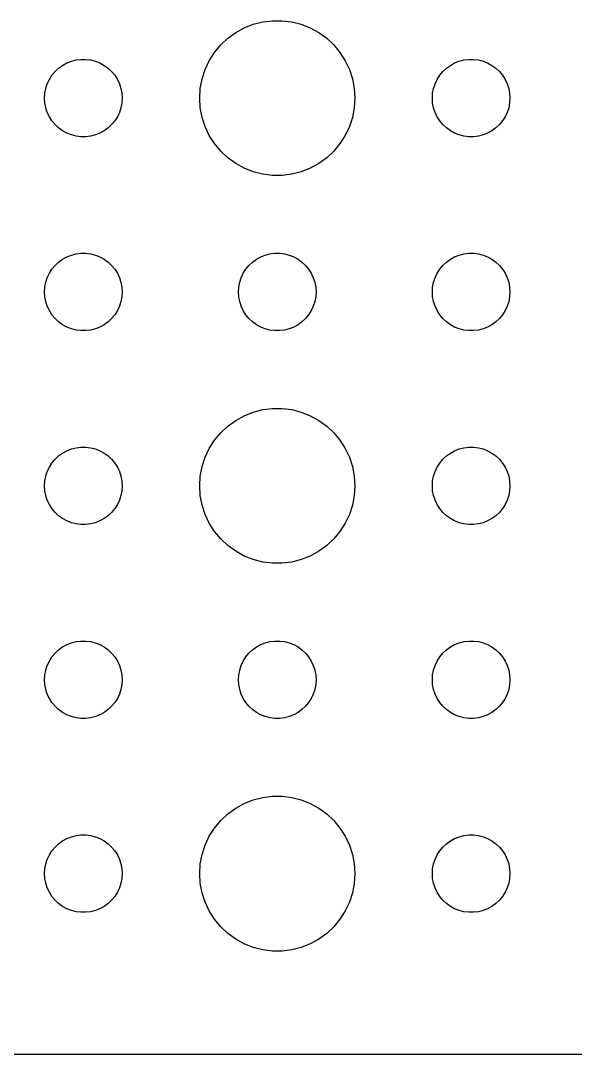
# Model space of a CAD drawing. Header units: metres. Extents: x -90 to 90, y -89 to 89.
# Drawn here: x 42.58 to 64.03, y -89.49 to -49.51 of the extents above; entities that cross this region are included whole.
import ezdxf

# ---------------------------------------------------------------- set-up
doc = ezdxf.new("R2010")
doc.units = ezdxf.units.M

msp = doc.modelspace()

# ---------------------------------------------------------------- linework, layer by layer
for p, q in [((51.5729, -49.6468), (51.9379, -49.5531)), ((51.9379, -49.5531), (52.3116, -49.5059)), ((52.3116, -49.5059), (52.6884, -49.5059)), ((52.6884, -49.5059), (53.0621, -49.5531)), ((53.0621, -49.5531), (53.427, -49.6468)), ((50.5877, -50.1885), (50.8925, -49.967)), ((50.8925, -49.967), (51.2227, -49.7855)), ((51.2227, -49.7855), (51.5729, -49.6468)), ((53.427, -49.6468), (53.7773, -49.7855)), ((53.7773, -49.7855), (54.1075, -49.967)), ((54.1075, -49.967), (54.4123, -50.1885)), ((50.3131, -50.4464), (50.5877, -50.1885)), ((54.4123, -50.1885), (54.6869, -50.4464)), ((49.8711, -51.0547), (50.0729, -50.7366)), ((50.0729, -50.7366), (50.3131, -50.4464)), ((54.6869, -50.4464), (54.927, -50.7366)), ((54.927, -50.7366), (55.1289, -51.0547)), ((44.1963, -51.2335), (44.3613, -51.1428)), ((44.3613, -51.1428), (44.5365, -51.0734)), ((44.5365, -51.0734), (44.7189, -51.0266)), ((44.7189, -51.0266), (44.9058, -51.003)), ((44.9058, -51.003), (45.0942, -51.003)), ((45.0942, -51.003), (45.2811, -51.0266)), ((45.2811, -51.0266), (45.4635, -51.0734)), ((45.4635, -51.0734), (45.6387, -51.1428)), ((45.6387, -51.1428), (45.8037, -51.2335)), ((49.7107, -51.3956), (49.8711, -51.0547)), ((55.1289, -51.0547), (55.2893, -51.3956)), ((59.1963, -51.2335), (59.3613, -51.1428)), ((59.3613, -51.1428), (59.5365, -51.0734)), ((59.5365, -51.0734), (59.7189, -51.0266)), ((59.7189, -51.0266), (59.9058, -51.003)), ((59.9058, -51.003), (60.0942, -51.003)), ((60.0942, -51.003), (60.2811, -51.0266)), ((60.2811, -51.0266), (60.4635, -51.0734)), ((60.4635, -51.0734), (60.6387, -51.1428)), ((60.6387, -51.1428), (60.8037, -51.2335)), ((43.7865, -51.6183), (43.9065, -51.4732)), ((43.9065, -51.4732), (44.0439, -51.3442)), ((44.0439, -51.3442), (44.1963, -51.2335)), ((45.8037, -51.2335), (45.9561, -51.3442)), ((45.9561, -51.3442), (46.0934, -51.4732)), ((46.0934, -51.4732), (46.2135, -51.6183)), ((49.5942, -51.7539), (49.7107, -51.3956)), ((55.2893, -51.3956), (55.4057, -51.7539)), ((58.7865, -51.6183), (58.9065, -51.4732)), ((58.9065, -51.4732), (59.0439, -51.3442)), ((59.0439, -51.3442), (59.1963, -51.2335)), ((60.8037, -51.2335), (60.9561, -51.3442)), ((60.9561, -51.3442), (61.0934, -51.4732)), ((61.0934, -51.4732), (61.2135, -51.6183)), ((43.5471, -52.127), (43.6053, -51.9478)), ((43.6053, -51.9478), (43.6855, -51.7774)), ((43.6855, -51.7774), (43.7865, -51.6183)), ((46.2135, -51.6183), (46.3145, -51.7774)), ((46.3145, -51.7774), (46.3947, -51.9478)), ((46.3947, -51.9478), (46.4529, -52.127)), ((49.5237, -52.124), (49.5942, -51.7539)), ((55.4057, -51.7539), (55.4763, -52.124)), ((58.5471, -52.127), (58.6053, -51.9478)), ((58.6053, -51.9478), (58.6855, -51.7774)), ((58.6855, -51.7774), (58.7865, -51.6183)), ((61.2135, -51.6183), (61.3145, -51.7774)), ((61.3145, -51.7774), (61.3947, -51.9478)), ((61.3947, -51.9478), (61.4529, -52.127)), ((43.5, -52.5), (43.5118, -52.312)), ((43.5118, -52.312), (43.5471, -52.127)), ((46.4529, -52.127), (46.4882, -52.312)), ((46.4882, -52.312), (46.5, -52.5)), ((49.5, -52.5), (49.5237, -52.124)), ((55.4763, -52.124), (55.5, -52.5)), ((58.5, -52.5), (58.5118, -52.312)), ((58.5118, -52.312), (58.5471, -52.127)), ((61.4529, -52.127), (61.4882, -52.312)), ((61.4882, -52.312), (61.5, -52.5)), ((43.5118, -52.688), (43.5, -52.5)), ((43.5471, -52.873), (43.5118, -52.688)), ((46.4882, -52.688), (46.4529, -52.873)), ((46.5, -52.5), (46.4882, -52.688)), ((49.5237, -52.876), (49.5, -52.5)), ((55.5, -52.5), (55.4763, -52.876)), ((58.5118, -52.688), (58.5, -52.5)), ((58.5471, -52.873), (58.5118, -52.688)), ((61.4882, -52.688), (61.4529, -52.873)), ((61.5, -52.5), (61.4882, -52.688)), ((43.6053, -53.0522), (43.5471, -52.873)), ((43.6855, -53.2226), (43.6053, -53.0522)), ((46.3947, -53.0522), (46.3145, -53.2226)), ((46.4529, -52.873), (46.3947, -53.0522)), ((49.5942, -53.2461), (49.5237, -52.876)), ((55.4763, -52.876), (55.4057, -53.2461)), ((58.6053, -53.0522), (58.5471, -52.873)), ((58.6855, -53.2226), (58.6053, -53.0522)), ((61.3947, -53.0522), (61.3145, -53.2226)), ((61.4529, -52.873), (61.3947, -53.0522)), ((43.7865, -53.3817), (43.6855, -53.2226)), ((43.9065, -53.5268), (43.7865, -53.3817)), ((44.0439, -53.6558), (43.9065, -53.5268)), ((46.0934, -53.5268), (45.9561, -53.6558)), ((46.2135, -53.3817), (46.0934, -53.5268)), ((46.3145, -53.2226), (46.2135, -53.3817)), ((49.7107, -53.6044), (49.5942, -53.2461)), ((55.4057, -53.2461), (55.2893, -53.6044)), ((58.7865, -53.3817), (58.6855, -53.2226)), ((58.9065, -53.5268), (58.7865, -53.3817)), ((59.0439, -53.6558), (58.9065, -53.5268)), ((61.0934, -53.5268), (60.9561, -53.6558)), ((61.2135, -53.3817), (61.0934, -53.5268)), ((61.3145, -53.2226), (61.2135, -53.3817)), ((44.1963, -53.7665), (44.0439, -53.6558)), ((44.3613, -53.8572), (44.1963, -53.7665)), ((44.5365, -53.9266), (44.3613, -53.8572)), ((44.7189, -53.9734), (44.5365, -53.9266)), ((44.9058, -53.997), (44.7189, -53.9734)), ((45.2811, -53.9734), (45.0942, -53.997)), ((45.4635, -53.9266), (45.2811, -53.9734)), ((45.6387, -53.8572), (45.4635, -53.9266)), ((45.8037, -53.7665), (45.6387, -53.8572)), ((45.9561, -53.6558), (45.8037, -53.7665)), ((49.8711, -53.9453), (49.7107, -53.6044)), ((50.0729, -54.2634), (49.8711, -53.9453)), ((55.1289, -53.9453), (54.927, -54.2634)), ((55.2893, -53.6044), (55.1289, -53.9453)), ((59.1963, -53.7665), (59.0439, -53.6558)), ((59.3613, -53.8572), (59.1963, -53.7665)), ((59.5365, -53.9266), (59.3613, -53.8572)), ((59.7189, -53.9734), (59.5365, -53.9266)), ((59.9058, -53.997), (59.7189, -53.9734)), ((60.2811, -53.9734), (60.0942, -53.997)), ((60.4635, -53.9266), (60.2811, -53.9734)), ((60.6387, -53.8572), (60.4635, -53.9266)), ((60.8037, -53.7665), (60.6387, -53.8572)), ((60.9561, -53.6558), (60.8037, -53.7665)), ((45.0942, -53.997), (44.9058, -53.997)), ((50.3131, -54.5536), (50.0729, -54.2634)), ((54.927, -54.2634), (54.6869, -54.5536)), ((60.0942, -53.997), (59.9058, -53.997)), ((50.5877, -54.8115), (50.3131, -54.5536)), ((54.6869, -54.5536), (54.4123, -54.8115)), ((50.8925, -55.033), (50.5877, -54.8115)), ((51.2227, -55.2145), (50.8925, -55.033)), ((54.1075, -55.033), (53.7773, -55.2145)), ((54.4123, -54.8115), (54.1075, -55.033)), ((51.5729, -55.3532), (51.2227, -55.2145)), ((51.9379, -55.4469), (51.5729, -55.3532)), ((52.3116, -55.4941), (51.9379, -55.4469)), ((52.6884, -55.4941), (52.3116, -55.4941)), ((53.0621, -55.4469), (52.6884, -55.4941)), ((53.427, -55.3532), (53.0621, -55.4469)), ((53.7773, -55.2145), (53.427, -55.3532)), ((44.0439, -58.8442), (44.1963, -58.7335)), ((44.1963, -58.7335), (44.3613, -58.6428)), ((44.3613, -58.6428), (44.5365, -58.5734)), ((44.5365, -58.5734), (44.7189, -58.5266)), ((44.7189, -58.5266), (44.9058, -58.503)), ((44.9058, -58.503), (45.0942, -58.503)), ((45.0942, -58.503), (45.2811, -58.5266)), ((45.2811, -58.5266), (45.4635, -58.5734)), ((45.4635, -58.5734), (45.6387, -58.6428)), ((45.6387, -58.6428), (45.8037, -58.7335)), ((45.8037, -58.7335), (45.9561, -58.8442)), ((51.5439, -58.8442), (51.6963, -58.7335)), ((51.6963, -58.7335), (51.8613, -58.6428)), ((51.8613, -58.6428), (52.0365, -58.5734)), ((52.0365, -58.5734), (52.2189, -58.5266)), ((52.2189, -58.5266), (52.4058, -58.503)), ((52.4058, -58.503), (52.5942, -58.503)), ((52.5942, -58.503), (52.7811, -58.5266)), ((52.7811, -58.5266), (52.9635, -58.5734)), ((52.9635, -58.5734), (53.1387, -58.6428)), ((53.1387, -58.6428), (53.3037, -58.7335)), ((53.3037, -58.7335), (53.4561, -58.8442)), ((59.0439, -58.8442), (59.1963, -58.7335)), ((59.1963, -58.7335), (59.3613, -58.6428)), ((59.3613, -58.6428), (59.5365, -58.5734)), ((59.5365, -58.5734), (59.7189, -58.5266)), ((59.7189, -58.5266), (59.9058, -58.503)), ((59.9058, -58.503), (60.0942, -58.503)), ((60.0942, -58.503), (60.2811, -58.5266)), ((60.2811, -58.5266), (60.4635, -58.5734)), ((60.4635, -58.5734), (60.6387, -58.6428)), ((60.6387, -58.6428), (60.8037, -58.7335)), ((60.8037, -58.7335), (60.9561, -58.8442)), ((43.6855, -59.2774), (43.7865, -59.1183)), ((43.7865, -59.1183), (43.9065, -58.9732)), ((43.9065, -58.9732), (44.0439, -58.8442)), ((45.9561, -58.8442), (46.0934, -58.9732)), ((46.0934, -58.9732), (46.2135, -59.1183)), ((46.2135, -59.1183), (46.3145, -59.2774)), ((51.1855, -59.2774), (51.2865, -59.1183)), ((51.2865, -59.1183), (51.4065, -58.9732)), ((51.4065, -58.9732), (51.5439, -58.8442)), ((53.4561, -58.8442), (53.5934, -58.9732)), ((53.5934, -58.9732), (53.7135, -59.1183)), ((53.7135, -59.1183), (53.8145, -59.2774)), ((58.6855, -59.2774), (58.7865, -59.1183)), ((58.7865, -59.1183), (58.9065, -58.9732)), ((58.9065, -58.9732), (59.0439, -58.8442)), ((60.9561, -58.8442), (61.0934, -58.9732)), ((61.0934, -58.9732), (61.2135, -59.1183)), ((61.2135, -59.1183), (61.3145, -59.2774)), ((43.5471, -59.627), (43.6053, -59.4478)), ((43.6053, -59.4478), (43.6855, -59.2774)), ((46.3145, -59.2774), (46.3947, -59.4478)), ((46.3947, -59.4478), (46.4529, -59.627)), ((51.0471, -59.627), (51.1053, -59.4478)), ((51.1053, -59.4478), (51.1855, -59.2774)), ((53.8145, -59.2774), (53.8947, -59.4478)), ((53.8947, -59.4478), (53.9529, -59.627)), ((58.5471, -59.627), (58.6053, -59.4478)), ((58.6053, -59.4478), (58.6855, -59.2774)), ((61.3145, -59.2774), (61.3947, -59.4478)), ((61.3947, -59.4478), (61.4529, -59.627)), ((43.5, -60), (43.5118, -59.812)), ((43.5118, -59.812), (43.5471, -59.627)), ((46.4529, -59.627), (46.4882, -59.812)), ((46.4882, -59.812), (46.5, -60)), ((51, -60), (51.0118, -59.812)), ((51.0118, -59.812), (51.0471, -59.627)), ((53.9529, -59.627), (53.9882, -59.812)), ((53.9882, -59.812), (54, -60)), ((58.5, -60), (58.5118, -59.812)), ((58.5118, -59.812), (58.5471, -59.627)), ((61.4529, -59.627), (61.4882, -59.812)), ((61.4882, -59.812), (61.5, -60)), ((43.5118, -60.188), (43.5, -60)), ((43.5471, -60.373), (43.5118, -60.188)), ((43.6053, -60.5522), (43.5471, -60.373)), ((46.4529, -60.373), (46.3947, -60.5522)), ((46.4882, -60.188), (46.4529, -60.373)), ((46.5, -60), (46.4882, -60.188)), ((51.0118, -60.188), (51, -60)), ((51.0471, -60.373), (51.0118, -60.188)), ((51.1053, -60.5522), (51.0471, -60.373)), ((53.9529, -60.373), (53.8947, -60.5522)), ((53.9882, -60.188), (53.9529, -60.373)), ((54, -60), (53.9882, -60.188)), ((58.5118, -60.188), (58.5, -60)), ((58.5471, -60.373), (58.5118, -60.188)), ((58.6053, -60.5522), (58.5471, -60.373)), ((61.4529, -60.373), (61.3947, -60.5522)), ((61.4882, -60.188), (61.4529, -60.373)), ((61.5, -60), (61.4882, -60.188)), ((43.6855, -60.7226), (43.6053, -60.5522)), ((43.7865, -60.8817), (43.6855, -60.7226)), ((46.3145, -60.7226), (46.2135, -60.8817)), ((46.3947, -60.5522), (46.3145, -60.7226)), ((51.1855, -60.7226), (51.1053, -60.5522)), ((51.2865, -60.8817), (51.1855, -60.7226)), ((53.8145, -60.7226), (53.7135, -60.8817)), ((53.8947, -60.5522), (53.8145, -60.7226)), ((58.6855, -60.7226), (58.6053, -60.5522)), ((58.7865, -60.8817), (58.6855, -60.7226)), ((61.3145, -60.7226), (61.2135, -60.8817)), ((61.3947, -60.5522), (61.3145, -60.7226)), ((43.9065, -61.0268), (43.7865, -60.8817)), ((44.0439, -61.1558), (43.9065, -61.0268)), ((44.1963, -61.2665), (44.0439, -61.1558)), ((45.9561, -61.1558), (45.8037, -61.2665)), ((46.0934, -61.0268), (45.9561, -61.1558)), ((46.2135, -60.8817), (46.0934, -61.0268)), ((51.4065, -61.0268), (51.2865, -60.8817)), ((51.5439, -61.1558), (51.4065, -61.0268)), ((51.6963, -61.2665), (51.5439, -61.1558)), ((53.4561, -61.1558), (53.3037, -61.2665)), ((53.5934, -61.0268), (53.4561, -61.1558)), ((53.7135, -60.8817), (53.5934, -61.0268)), ((58.9065, -61.0268), (58.7865, -60.8817)), ((59.0439, -61.1558), (58.9065, -61.0268)), ((59.1963, -61.2665), (59.0439, -61.1558)), ((60.9561, -61.1558), (60.8037, -61.2665)), ((61.0934, -61.0268), (60.9561, -61.1558)), ((61.2135, -60.8817), (61.0934, -61.0268)), ((44.3613, -61.3572), (44.1963, -61.2665)), ((44.5365, -61.4266), (44.3613, -61.3572)), ((44.7189, -61.4734), (44.5365, -61.4266)), ((44.9058, -61.497), (44.7189, -61.4734)), ((45.0942, -61.497), (44.9058, -61.497)), ((45.2811, -61.4734), (45.0942, -61.497)), ((45.4635, -61.4266), (45.2811, -61.4734)), ((45.6387, -61.3572), (45.4635, -61.4266)), ((45.8037, -61.2665), (45.6387, -61.3572)), ((51.8613, -61.3572), (51.6963, -61.2665)), ((52.0365, -61.4266), (51.8613, -61.3572)), ((52.2189, -61.4734), (52.0365, -61.4266)), ((52.4058, -61.497), (52.2189, -61.4734)), ((52.5942, -61.497), (52.4058, -61.497)), ((52.7811, -61.4734), (52.5942, -61.497)), ((52.9635, -61.4266), (52.7811, -61.4734)), ((53.1387, -61.3572), (52.9635, -61.4266)), ((53.3037, -61.2665), (53.1387, -61.3572)), ((59.3613, -61.3572), (59.1963, -61.2665)), ((59.5365, -61.4266), (59.3613, -61.3572)), ((59.7189, -61.4734), (59.5365, -61.4266)), ((59.9058, -61.497), (59.7189, -61.4734)), ((60.0942, -61.497), (59.9058, -61.497)), ((60.2811, -61.4734), (60.0942, -61.497)), ((60.4635, -61.4266), (60.2811, -61.4734)), ((60.6387, -61.3572), (60.4635, -61.4266)), ((60.8037, -61.2665), (60.6387, -61.3572)), ((51.2227, -64.7855), (51.5729, -64.6468)), ((51.5729, -64.6468), (51.9379, -64.5531)), ((51.9379, -64.5531), (52.3116, -64.5059)), ((52.3116, -64.5059), (52.6884, -64.5059)), ((52.6884, -64.5059), (53.0621, -64.5531)), ((53.0621, -64.5531), (53.427, -64.6468)), ((53.427, -64.6468), (53.7773, -64.7855)), ((50.5877, -65.1885), (50.8925, -64.967)), ((50.8925, -64.967), (51.2227, -64.7855)), ((53.7773, -64.7855), (54.1075, -64.967)), ((54.1075, -64.967), (54.4123, -65.1885)), ((50.0729, -65.7366), (50.3131, -65.4464)), ((50.3131, -65.4464), (50.5877, -65.1885)), ((54.4123, -65.1885), (54.6869, -65.4464)), ((54.6869, -65.4464), (54.927, -65.7366)), ((49.8711, -66.0547), (50.0729, -65.7366)), ((54.927, -65.7366), (55.1289, -66.0547)), ((43.9065, -66.4732), (44.0439, -66.3442)), ((44.0439, -66.3442), (44.1963, -66.2335)), ((44.1963, -66.2335), (44.3613, -66.1428)), ((44.3613, -66.1428), (44.5365, -66.0734)), ((44.5365, -66.0734), (44.7189, -66.0266)), ((44.7189, -66.0266), (44.9058, -66.003)), ((44.9058, -66.003), (45.0942, -66.003)), ((45.0942, -66.003), (45.2811, -66.0266)), ((45.2811, -66.0266), (45.4635, -66.0734)), ((45.4635, -66.0734), (45.6387, -66.1428)), ((45.6387, -66.1428), (45.8037, -66.2335)), ((45.8037, -66.2335), (45.9561, -66.3442)), ((45.9561, -66.3442), (46.0934, -66.4732)), ((49.7107, -66.3956), (49.8711, -66.0547)), ((55.1289, -66.0547), (55.2893, -66.3956)), ((58.9065, -66.4732), (59.0439, -66.3442)), ((59.0439, -66.3442), (59.1963, -66.2335)), ((59.1963, -66.2335), (59.3613, -66.1428)), ((59.3613, -66.1428), (59.5365, -66.0734)), ((59.5365, -66.0734), (59.7189, -66.0266)), ((59.7189, -66.0266), (59.9058, -66.003)), ((59.9058, -66.003), (60.0942, -66.003)), ((60.0942, -66.003), (60.2811, -66.0266)), ((60.2811, -66.0266), (60.4635, -66.0734)), ((60.4635, -66.0734), (60.6387, -66.1428)), ((60.6387, -66.1428), (60.8037, -66.2335)), ((60.8037, -66.2335), (60.9561, -66.3442)), ((60.9561, -66.3442), (61.0934, -66.4732)), ((43.6855, -66.7774), (43.7865, -66.6183)), ((43.7865, -66.6183), (43.9065, -66.4732)), ((46.0934, -66.4732), (46.2135, -66.6183)), ((46.2135, -66.6183), (46.3145, -66.7774)), ((49.5237, -67.124), (49.5942, -66.7539)), ((49.5942, -66.7539), (49.7107, -66.3956)), ((55.2893, -66.3956), (55.4057, -66.7539)), ((55.4057, -66.7539), (55.4763, -67.124)), ((58.6855, -66.7774), (58.7865, -66.6183)), ((58.7865, -66.6183), (58.9065, -66.4732)), ((61.0934, -66.4732), (61.2135, -66.6183)), ((61.2135, -66.6183), (61.3145, -66.7774)), ((43.5118, -67.312), (43.5471, -67.127)), ((43.5471, -67.127), (43.6053, -66.9478)), ((43.6053, -66.9478), (43.6855, -66.7774)), ((46.3145, -66.7774), (46.3947, -66.9478)), ((46.3947, -66.9478), (46.4529, -67.127)), ((46.4529, -67.127), (46.4882, -67.312)), ((49.5, -67.5), (49.5237, -67.124)), ((55.4763, -67.124), (55.5, -67.5)), ((58.5118, -67.312), (58.5471, -67.127)), ((58.5471, -67.127), (58.6053, -66.9478)), ((58.6053, -66.9478), (58.6855, -66.7774)), ((61.3145, -66.7774), (61.3947, -66.9478)), ((61.3947, -66.9478), (61.4529, -67.127)), ((61.4529, -67.127), (61.4882, -67.312)), ((43.5, -67.5), (43.5118, -67.312)), ((43.5118, -67.688), (43.5, -67.5)), ((46.4882, -67.312), (46.5, -67.5)), ((46.5, -67.5), (46.4882, -67.688)), ((49.5237, -67.876), (49.5, -67.5)), ((55.5, -67.5), (55.4763, -67.876)), ((58.5, -67.5), (58.5118, -67.312)), ((58.5118, -67.688), (58.5, -67.5)), ((61.4882, -67.312), (61.5, -67.5)), ((61.5, -67.5), (61.4882, -67.688)), ((43.5471, -67.873), (43.5118, -67.688)), ((43.6053, -68.0522), (43.5471, -67.873)), ((46.4529, -67.873), (46.3947, -68.0522)), ((46.4882, -67.688), (46.4529, -67.873)), ((49.5942, -68.2461), (49.5237, -67.876)), ((55.4763, -67.876), (55.4057, -68.2461)), ((58.5471, -67.873), (58.5118, -67.688)), ((58.6053, -68.0522), (58.5471, -67.873)), ((61.4529, -67.873), (61.3947, -68.0522)), ((61.4882, -67.688), (61.4529, -67.873)), ((43.6855, -68.2226), (43.6053, -68.0522)), ((43.7865, -68.3817), (43.6855, -68.2226)), ((46.3145, -68.2226), (46.2135, -68.3817)), ((46.3947, -68.0522), (46.3145, -68.2226)), ((49.7107, -68.6044), (49.5942, -68.2461)), ((55.4057, -68.2461), (55.2893, -68.6044)), ((58.6855, -68.2226), (58.6053, -68.0522)), ((58.7865, -68.3817), (58.6855, -68.2226)), ((61.3145, -68.2226), (61.2135, -68.3817)), ((61.3947, -68.0522), (61.3145, -68.2226)), ((43.9065, -68.5268), (43.7865, -68.3817)), ((44.0439, -68.6558), (43.9065, -68.5268)), ((44.1963, -68.7665), (44.0439, -68.6558)), ((44.3613, -68.8572), (44.1963, -68.7665)), ((45.8037, -68.7665), (45.6387, -68.8572)), ((45.9561, -68.6558), (45.8037, -68.7665)), ((46.0934, -68.5268), (45.9561, -68.6558)), ((46.2135, -68.3817), (46.0934, -68.5268)), ((49.8711, -68.9453), (49.7107, -68.6044)), ((55.2893, -68.6044), (55.1289, -68.9453)), ((58.9065, -68.5268), (58.7865, -68.3817)), ((59.0439, -68.6558), (58.9065, -68.5268)), ((59.1963, -68.7665), (59.0439, -68.6558)), ((59.3613, -68.8572), (59.1963, -68.7665)), ((60.8037, -68.7665), (60.6387, -68.8572)), ((60.9561, -68.6558), (60.8037, -68.7665)), ((61.0934, -68.5268), (60.9561, -68.6558)), ((61.2135, -68.3817), (61.0934, -68.5268)), ((44.5365, -68.9266), (44.3613, -68.8572)), ((44.7189, -68.9734), (44.5365, -68.9266)), ((44.9058, -68.997), (44.7189, -68.9734)), ((45.0942, -68.997), (44.9058, -68.997)), ((45.2811, -68.9734), (45.0942, -68.997)), ((45.4635, -68.9266), (45.2811, -68.9734)), ((45.6387, -68.8572), (45.4635, -68.9266)), ((50.0729, -69.2634), (49.8711, -68.9453)), ((55.1289, -68.9453), (54.927, -69.2634)), ((59.5365, -68.9266), (59.3613, -68.8572)), ((59.7189, -68.9734), (59.5365, -68.9266)), ((59.9058, -68.997), (59.7189, -68.9734)), ((60.0942, -68.997), (59.9058, -68.997)), ((60.2811, -68.9734), (60.0942, -68.997)), ((60.4635, -68.9266), (60.2811, -68.9734)), ((60.6387, -68.8572), (60.4635, -68.9266)), ((50.3131, -69.5536), (50.0729, -69.2634)), ((50.5877, -69.8115), (50.3131, -69.5536)), ((54.6869, -69.5536), (54.4123, -69.8115)), ((54.927, -69.2634), (54.6869, -69.5536)), ((50.8925, -70.033), (50.5877, -69.8115)), ((54.4123, -69.8115), (54.1075, -70.033)), ((51.2227, -70.2145), (50.8925, -70.033)), ((51.5729, -70.3532), (51.2227, -70.2145)), ((51.9379, -70.4469), (51.5729, -70.3532)), ((53.427, -70.3532), (53.0621, -70.4469)), ((53.7773, -70.2145), (53.427, -70.3532)), ((54.1075, -70.033), (53.7773, -70.2145)), ((52.3116, -70.4941), (51.9379, -70.4469)), ((52.6884, -70.4941), (52.3116, -70.4941)), ((53.0621, -70.4469), (52.6884, -70.4941)), ((44.5365, -73.5734), (44.7189, -73.5266)), ((44.7189, -73.5266), (44.9058, -73.503)), ((44.9058, -73.503), (45.0942, -73.503)), ((45.0942, -73.503), (45.2811, -73.5266)), ((45.2811, -73.5266), (45.4635, -73.5734)), ((52.0365, -73.5734), (52.2189, -73.5266)), ((52.2189, -73.5266), (52.4058, -73.503)), ((52.4058, -73.503), (52.5942, -73.503)), ((52.5942, -73.503), (52.7811, -73.5266)), ((52.7811, -73.5266), (52.9635, -73.5734)), ((59.5365, -73.5734), (59.7189, -73.5266)), ((59.7189, -73.5266), (59.9058, -73.503)), ((59.9058, -73.503), (60.0942, -73.503)), ((60.0942, -73.503), (60.2811, -73.5266)), ((60.2811, -73.5266), (60.4635, -73.5734)), ((43.9065, -73.9732), (44.0439, -73.8442)), ((44.0439, -73.8442), (44.1963, -73.7335)), ((44.1963, -73.7335), (44.3613, -73.6428)), ((44.3613, -73.6428), (44.5365, -73.5734)), ((45.4635, -73.5734), (45.6387, -73.6428)), ((45.6387, -73.6428), (45.8037, -73.7335)), ((45.8037, -73.7335), (45.9561, -73.8442)), ((45.9561, -73.8442), (46.0934, -73.9732)), ((51.4065, -73.9732), (51.5439, -73.8442)), ((51.5439, -73.8442), (51.6963, -73.7335)), ((51.6963, -73.7335), (51.8613, -73.6428)), ((51.8613, -73.6428), (52.0365, -73.5734)), ((52.9635, -73.5734), (53.1387, -73.6428)), ((53.1387, -73.6428), (53.3037, -73.7335)), ((53.3037, -73.7335), (53.4561, -73.8442)), ((53.4561, -73.8442), (53.5934, -73.9732)), ((58.9065, -73.9732), (59.0439, -73.8442)), ((59.0439, -73.8442), (59.1963, -73.7335)), ((59.1963, -73.7335), (59.3613, -73.6428)), ((59.3613, -73.6428), (59.5365, -73.5734)), ((60.4635, -73.5734), (60.6387, -73.6428)), ((60.6387, -73.6428), (60.8037, -73.7335)), ((60.8037, -73.7335), (60.9561, -73.8442)), ((60.9561, -73.8442), (61.0934, -73.9732)), ((43.6053, -74.4478), (43.6855, -74.2774)), ((43.6855, -74.2774), (43.7865, -74.1183)), ((43.7865, -74.1183), (43.9065, -73.9732)), ((46.0934, -73.9732), (46.2135, -74.1183)), ((46.2135, -74.1183), (46.3145, -74.2774)), ((46.3145, -74.2774), (46.3947, -74.4478)), ((51.1053, -74.4478), (51.1855, -74.2774)), ((51.1855, -74.2774), (51.2865, -74.1183)), ((51.2865, -74.1183), (51.4065, -73.9732)), ((53.5934, -73.9732), (53.7135, -74.1183)), ((53.7135, -74.1183), (53.8145, -74.2774)), ((53.8145, -74.2774), (53.8947, -74.4478)), ((58.6053, -74.4478), (58.6855, -74.2774)), ((58.6855, -74.2774), (58.7865, -74.1183)), ((58.7865, -74.1183), (58.9065, -73.9732)), ((61.0934, -73.9732), (61.2135, -74.1183)), ((61.2135, -74.1183), (61.3145, -74.2774)), ((61.3145, -74.2774), (61.3947, -74.4478)), ((43.5118, -74.812), (43.5471, -74.627)), ((43.5471, -74.627), (43.6053, -74.4478)), ((46.3947, -74.4478), (46.4529, -74.627)), ((46.4529, -74.627), (46.4882, -74.812)), ((51.0118, -74.812), (51.0471, -74.627)), ((51.0471, -74.627), (51.1053, -74.4478)), ((53.8947, -74.4478), (53.9529, -74.627)), ((53.9529, -74.627), (53.9882, -74.812)), ((58.5118, -74.812), (58.5471, -74.627)), ((58.5471, -74.627), (58.6053, -74.4478)), ((61.3947, -74.4478), (61.4529, -74.627)), ((61.4529, -74.627), (61.4882, -74.812)), ((43.5, -75), (43.5118, -74.812)), ((43.5118, -75.188), (43.5, -75)), ((46.4882, -74.812), (46.5, -75)), ((46.5, -75), (46.4882, -75.188)), ((51, -75), (51.0118, -74.812)), ((51.0118, -75.188), (51, -75)), ((53.9882, -74.812), (54, -75)), ((54, -75), (53.9882, -75.188)), ((58.5, -75), (58.5118, -74.812)), ((58.5118, -75.188), (58.5, -75)), ((61.4882, -74.812), (61.5, -75)), ((61.5, -75), (61.4882, -75.188)), ((43.5471, -75.373), (43.5118, -75.188)), ((43.6053, -75.5522), (43.5471, -75.373)), ((43.6855, -75.7226), (43.6053, -75.5522)), ((46.3947, -75.5522), (46.3145, -75.7226)), ((46.4529, -75.373), (46.3947, -75.5522)), ((46.4882, -75.188), (46.4529, -75.373)), ((51.0471, -75.373), (51.0118, -75.188)), ((51.1053, -75.5522), (51.0471, -75.373)), ((51.1855, -75.7226), (51.1053, -75.5522)), ((53.8947, -75.5522), (53.8145, -75.7226)), ((53.9529, -75.373), (53.8947, -75.5522)), ((53.9882, -75.188), (53.9529, -75.373)), ((58.5471, -75.373), (58.5118, -75.188)), ((58.6053, -75.5522), (58.5471, -75.373)), ((58.6855, -75.7226), (58.6053, -75.5522)), ((61.3947, -75.5522), (61.3145, -75.7226)), ((61.4529, -75.373), (61.3947, -75.5522)), ((61.4882, -75.188), (61.4529, -75.373)), ((43.7865, -75.8817), (43.6855, -75.7226)), ((43.9065, -76.0268), (43.7865, -75.8817)), ((46.2135, -75.8817), (46.0934, -76.0268)), ((46.3145, -75.7226), (46.2135, -75.8817)), ((51.2865, -75.8817), (51.1855, -75.7226)), ((51.4065, -76.0268), (51.2865, -75.8817)), ((53.7135, -75.8817), (53.5934, -76.0268)), ((53.8145, -75.7226), (53.7135, -75.8817)), ((58.7865, -75.8817), (58.6855, -75.7226)), ((58.9065, -76.0268), (58.7865, -75.8817)), ((61.2135, -75.8817), (61.0934, -76.0268)), ((61.3145, -75.7226), (61.2135, -75.8817)), ((44.0439, -76.1558), (43.9065, -76.0268)), ((44.1963, -76.2665), (44.0439, -76.1558)), ((44.3613, -76.3572), (44.1963, -76.2665)), ((44.5365, -76.4266), (44.3613, -76.3572)), ((45.6387, -76.3572), (45.4635, -76.4266)), ((45.8037, -76.2665), (45.6387, -76.3572)), ((45.9561, -76.1558), (45.8037, -76.2665)), ((46.0934, -76.0268), (45.9561, -76.1558)), ((51.5439, -76.1558), (51.4065, -76.0268)), ((51.6963, -76.2665), (51.5439, -76.1558)), ((51.8613, -76.3572), (51.6963, -76.2665)), ((52.0365, -76.4266), (51.8613, -76.3572)), ((53.1387, -76.3572), (52.9635, -76.4266)), ((53.3037, -76.2665), (53.1387, -76.3572)), ((53.4561, -76.1558), (53.3037, -76.2665)), ((53.5934, -76.0268), (53.4561, -76.1558)), ((59.0439, -76.1558), (58.9065, -76.0268)), ((59.1963, -76.2665), (59.0439, -76.1558)), ((59.3613, -76.3572), (59.1963, -76.2665)), ((59.5365, -76.4266), (59.3613, -76.3572)), ((60.6387, -76.3572), (60.4635, -76.4266)), ((60.8037, -76.2665), (60.6387, -76.3572)), ((60.9561, -76.1558), (60.8037, -76.2665)), ((61.0934, -76.0268), (60.9561, -76.1558)), ((44.7189, -76.4734), (44.5365, -76.4266)), ((44.9058, -76.497), (44.7189, -76.4734)), ((45.0942, -76.497), (44.9058, -76.497)), ((45.2811, -76.4734), (45.0942, -76.497)), ((45.4635, -76.4266), (45.2811, -76.4734)), ((52.2189, -76.4734), (52.0365, -76.4266)), ((52.4058, -76.497), (52.2189, -76.4734)), ((52.5942, -76.497), (52.4058, -76.497)), ((52.7811, -76.4734), (52.5942, -76.497)), ((52.9635, -76.4266), (52.7811, -76.4734)), ((59.7189, -76.4734), (59.5365, -76.4266)), ((59.9058, -76.497), (59.7189, -76.4734)), ((60.0942, -76.497), (59.9058, -76.497)), ((60.2811, -76.4734), (60.0942, -76.497)), ((60.4635, -76.4266), (60.2811, -76.4734)), ((51.5729, -79.6468), (51.9379, -79.5531)), ((51.9379, -79.5531), (52.3116, -79.5059)), ((52.3116, -79.5059), (52.6884, -79.5059)), ((52.6884, -79.5059), (53.0621, -79.5531)), ((53.0621, -79.5531), (53.427, -79.6468)), ((50.5877, -80.1885), (50.8925, -79.967)), ((50.8925, -79.967), (51.2227, -79.7855)), ((51.2227, -79.7855), (51.5729, -79.6468)), ((53.427, -79.6468), (53.7773, -79.7855)), ((53.7773, -79.7855), (54.1075, -79.967)), ((54.1075, -79.967), (54.4123, -80.1885)), ((50.3131, -80.4464), (50.5877, -80.1885)), ((54.4123, -80.1885), (54.6869, -80.4464)), ((49.8711, -81.0547), (50.0729, -80.7366)), ((50.0729, -80.7366), (50.3131, -80.4464)), ((54.6869, -80.4464), (54.927, -80.7366)), ((54.927, -80.7366), (55.1289, -81.0547)), ((44.1963, -81.2335), (44.3613, -81.1428)), ((44.3613, -81.1428), (44.5365, -81.0734)), ((44.5365, -81.0734), (44.7189, -81.0266)), ((44.7189, -81.0266), (44.9058, -81.003)), ((44.9058, -81.003), (45.0942, -81.003)), ((45.0942, -81.003), (45.2811, -81.0266)), ((45.2811, -81.0266), (45.4635, -81.0734)), ((45.4635, -81.0734), (45.6387, -81.1428)), ((45.6387, -81.1428), (45.8037, -81.2335)), ((49.7107, -81.3956), (49.8711, -81.0547)), ((55.1289, -81.0547), (55.2893, -81.3956)), ((59.1963, -81.2335), (59.3613, -81.1428)), ((59.3613, -81.1428), (59.5365, -81.0734)), ((59.5365, -81.0734), (59.7189, -81.0266)), ((59.7189, -81.0266), (59.9058, -81.003)), ((59.9058, -81.003), (60.0942, -81.003)), ((60.0942, -81.003), (60.2811, -81.0266)), ((60.2811, -81.0266), (60.4635, -81.0734)), ((60.4635, -81.0734), (60.6387, -81.1428)), ((60.6387, -81.1428), (60.8037, -81.2335)), ((43.7865, -81.6183), (43.9065, -81.4732)), ((43.9065, -81.4732), (44.0439, -81.3442)), ((44.0439, -81.3442), (44.1963, -81.2335)), ((45.8037, -81.2335), (45.9561, -81.3442)), ((45.9561, -81.3442), (46.0934, -81.4732)), ((46.0934, -81.4732), (46.2135, -81.6183)), ((49.5942, -81.7539), (49.7107, -81.3956)), ((55.2893, -81.3956), (55.4057, -81.7539)), ((58.7865, -81.6183), (58.9065, -81.4732)), ((58.9065, -81.4732), (59.0439, -81.3442)), ((59.0439, -81.3442), (59.1963, -81.2335)), ((60.8037, -81.2335), (60.9561, -81.3442)), ((60.9561, -81.3442), (61.0934, -81.4732)), ((61.0934, -81.4732), (61.2135, -81.6183)), ((43.5471, -82.127), (43.6053, -81.9478)), ((43.6053, -81.9478), (43.6855, -81.7774)), ((43.6855, -81.7774), (43.7865, -81.6183)), ((46.2135, -81.6183), (46.3145, -81.7774)), ((46.3145, -81.7774), (46.3947, -81.9478)), ((46.3947, -81.9478), (46.4529, -82.127)), ((49.5237, -82.124), (49.5942, -81.7539)), ((55.4057, -81.7539), (55.4763, -82.124)), ((58.5471, -82.127), (58.6053, -81.9478)), ((58.6053, -81.9478), (58.6855, -81.7774)), ((58.6855, -81.7774), (58.7865, -81.6183)), ((61.2135, -81.6183), (61.3145, -81.7774)), ((61.3145, -81.7774), (61.3947, -81.9478)), ((61.3947, -81.9478), (61.4529, -82.127)), ((43.5, -82.5), (43.5118, -82.312)), ((43.5118, -82.312), (43.5471, -82.127)), ((46.4529, -82.127), (46.4882, -82.312)), ((46.4882, -82.312), (46.5, -82.5)), ((49.5, -82.5), (49.5237, -82.124)), ((55.4763, -82.124), (55.5, -82.5)), ((58.5, -82.5), (58.5118, -82.312)), ((58.5118, -82.312), (58.5471, -82.127)), ((61.4529, -82.127), (61.4882, -82.312)), ((61.4882, -82.312), (61.5, -82.5)), ((43.5118, -82.688), (43.5, -82.5)), ((43.5471, -82.873), (43.5118, -82.688)), ((46.4882, -82.688), (46.4529, -82.873)), ((46.5, -82.5), (46.4882, -82.688)), ((49.5237, -82.876), (49.5, -82.5)), ((55.5, -82.5), (55.4763, -82.876)), ((58.5118, -82.688), (58.5, -82.5)), ((58.5471, -82.873), (58.5118, -82.688)), ((61.4882, -82.688), (61.4529, -82.873)), ((61.5, -82.5), (61.4882, -82.688)), ((43.6053, -83.0522), (43.5471, -82.873)), ((43.6855, -83.2226), (43.6053, -83.0522)), ((46.3947, -83.0522), (46.3145, -83.2226)), ((46.4529, -82.873), (46.3947, -83.0522)), ((49.5942, -83.2461), (49.5237, -82.876)), ((55.4763, -82.876), (55.4057, -83.2461)), ((58.6053, -83.0522), (58.5471, -82.873)), ((58.6855, -83.2226), (58.6053, -83.0522)), ((61.3947, -83.0522), (61.3145, -83.2226)), ((61.4529, -82.873), (61.3947, -83.0522)), ((43.7865, -83.3817), (43.6855, -83.2226)), ((43.9065, -83.5268), (43.7865, -83.3817)), ((44.0439, -83.6558), (43.9065, -83.5268)), ((46.0934, -83.5268), (45.9561, -83.6558)), ((46.2135, -83.3817), (46.0934, -83.5268)), ((46.3145, -83.2226), (46.2135, -83.3817)), ((49.7107, -83.6044), (49.5942, -83.2461)), ((55.4057, -83.2461), (55.2893, -83.6044)), ((58.7865, -83.3817), (58.6855, -83.2226)), ((58.9065, -83.5268), (58.7865, -83.3817)), ((59.0439, -83.6558), (58.9065, -83.5268)), ((61.0934, -83.5268), (60.9561, -83.6558)), ((61.2135, -83.3817), (61.0934, -83.5268)), ((61.3145, -83.2226), (61.2135, -83.3817)), ((44.1963, -83.7665), (44.0439, -83.6558)), ((44.3613, -83.8572), (44.1963, -83.7665)), ((44.5365, -83.9266), (44.3613, -83.8572)), ((44.7189, -83.9734), (44.5365, -83.9266)), ((45.4635, -83.9266), (45.2811, -83.9734)), ((45.6387, -83.8572), (45.4635, -83.9266)), ((45.8037, -83.7665), (45.6387, -83.8572)), ((45.9561, -83.6558), (45.8037, -83.7665)), ((49.8711, -83.9453), (49.7107, -83.6044)), ((50.0729, -84.2634), (49.8711, -83.9453)), ((55.1289, -83.9453), (54.927, -84.2634)), ((55.2893, -83.6044), (55.1289, -83.9453)), ((59.1963, -83.7665), (59.0439, -83.6558)), ((59.3613, -83.8572), (59.1963, -83.7665)), ((59.5365, -83.9266), (59.3613, -83.8572)), ((59.7189, -83.9734), (59.5365, -83.9266)), ((60.4635, -83.9266), (60.2811, -83.9734)), ((60.6387, -83.8572), (60.4635, -83.9266)), ((60.8037, -83.7665), (60.6387, -83.8572)), ((60.9561, -83.6558), (60.8037, -83.7665)), ((44.9058, -83.997), (44.7189, -83.9734)), ((45.0942, -83.997), (44.9058, -83.997)), ((45.2811, -83.9734), (45.0942, -83.997)), ((50.3131, -84.5536), (50.0729, -84.2634)), ((54.927, -84.2634), (54.6869, -84.5536)), ((59.9058, -83.997), (59.7189, -83.9734)), ((60.0942, -83.997), (59.9058, -83.997)), ((60.2811, -83.9734), (60.0942, -83.997)), ((50.5877, -84.8115), (50.3131, -84.5536)), ((54.6869, -84.5536), (54.4123, -84.8115)), ((50.8925, -85.033), (50.5877, -84.8115)), ((51.2227, -85.2145), (50.8925, -85.033)), ((54.1075, -85.033), (53.7773, -85.2145)), ((54.4123, -84.8115), (54.1075, -85.033)), ((51.5729, -85.3532), (51.2227, -85.2145)), ((51.9379, -85.4469), (51.5729, -85.3532)), ((52.3116, -85.4941), (51.9379, -85.4469)), ((52.6884, -85.4941), (52.3116, -85.4941)), ((53.0621, -85.4469), (52.6884, -85.4941)), ((53.427, -85.3532), (53.0621, -85.4469)), ((53.7773, -85.2145), (53.427, -85.3532)), ((-84.8139, -89.4901), (84.8139, -89.4901))]:
    msp.add_line(p, q)

doc.saveas('drawing.dxf')
